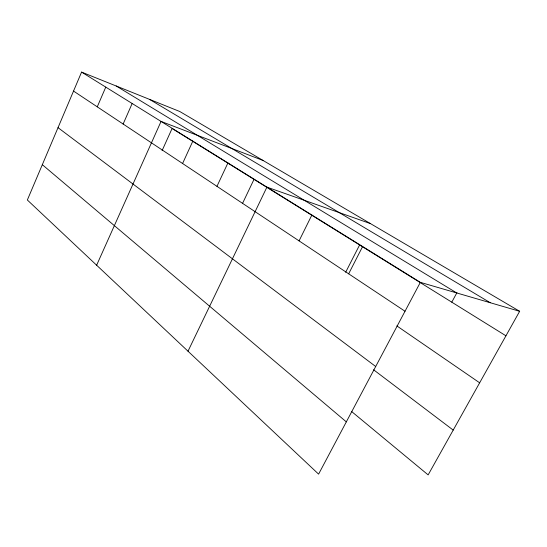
<?xml version="1.0" encoding="UTF-8"?>
<svg xmlns="http://www.w3.org/2000/svg" width="547" height="547" viewBox="0 0 547 547"><rect width="100%" height="100%" fill="white"/><g stroke="black" fill="none" stroke-linecap="round" stroke-linejoin="round"><path stroke-width="0.82" d="M519.65 311.298L179.751 111.499L81.578 72.101L27.35 200.004L318.6 474.133L420.349 282.348L519.65 311.298L428.144 474.899L351.707 411.604M97.263 106.843L105.769 87.117M123.137 124.032L132.162 103.492M96.634 265.22L161.05 121.42L263.025 160.449M162.103 150.61L172.086 128.49L505.941 335.803M182.582 163.512L192.824 141.14M216.954 186.342L227.928 162.924M242.417 203.662L254.006 179.361M188.004 351.215L266.922 187.122L370.497 223.62M299.072 240.885L311.879 215.026M345.656 272.276L359.611 244.94M348.658 273.815L362.627 246.519M451.788 302.176L456.923 292.693M149.522 99.369L490.269 302.73M116.217 86.002L456.697 292.939M81.578 72.101L420.349 282.348M73.53 91.075L405.019 311.25M396.855 325.916L479.651 382.811M58.023 127.656L375.7 366.517M373.58 369.772L453.203 430.092M42.324 164.688L346.326 421.874"/></g></svg>
